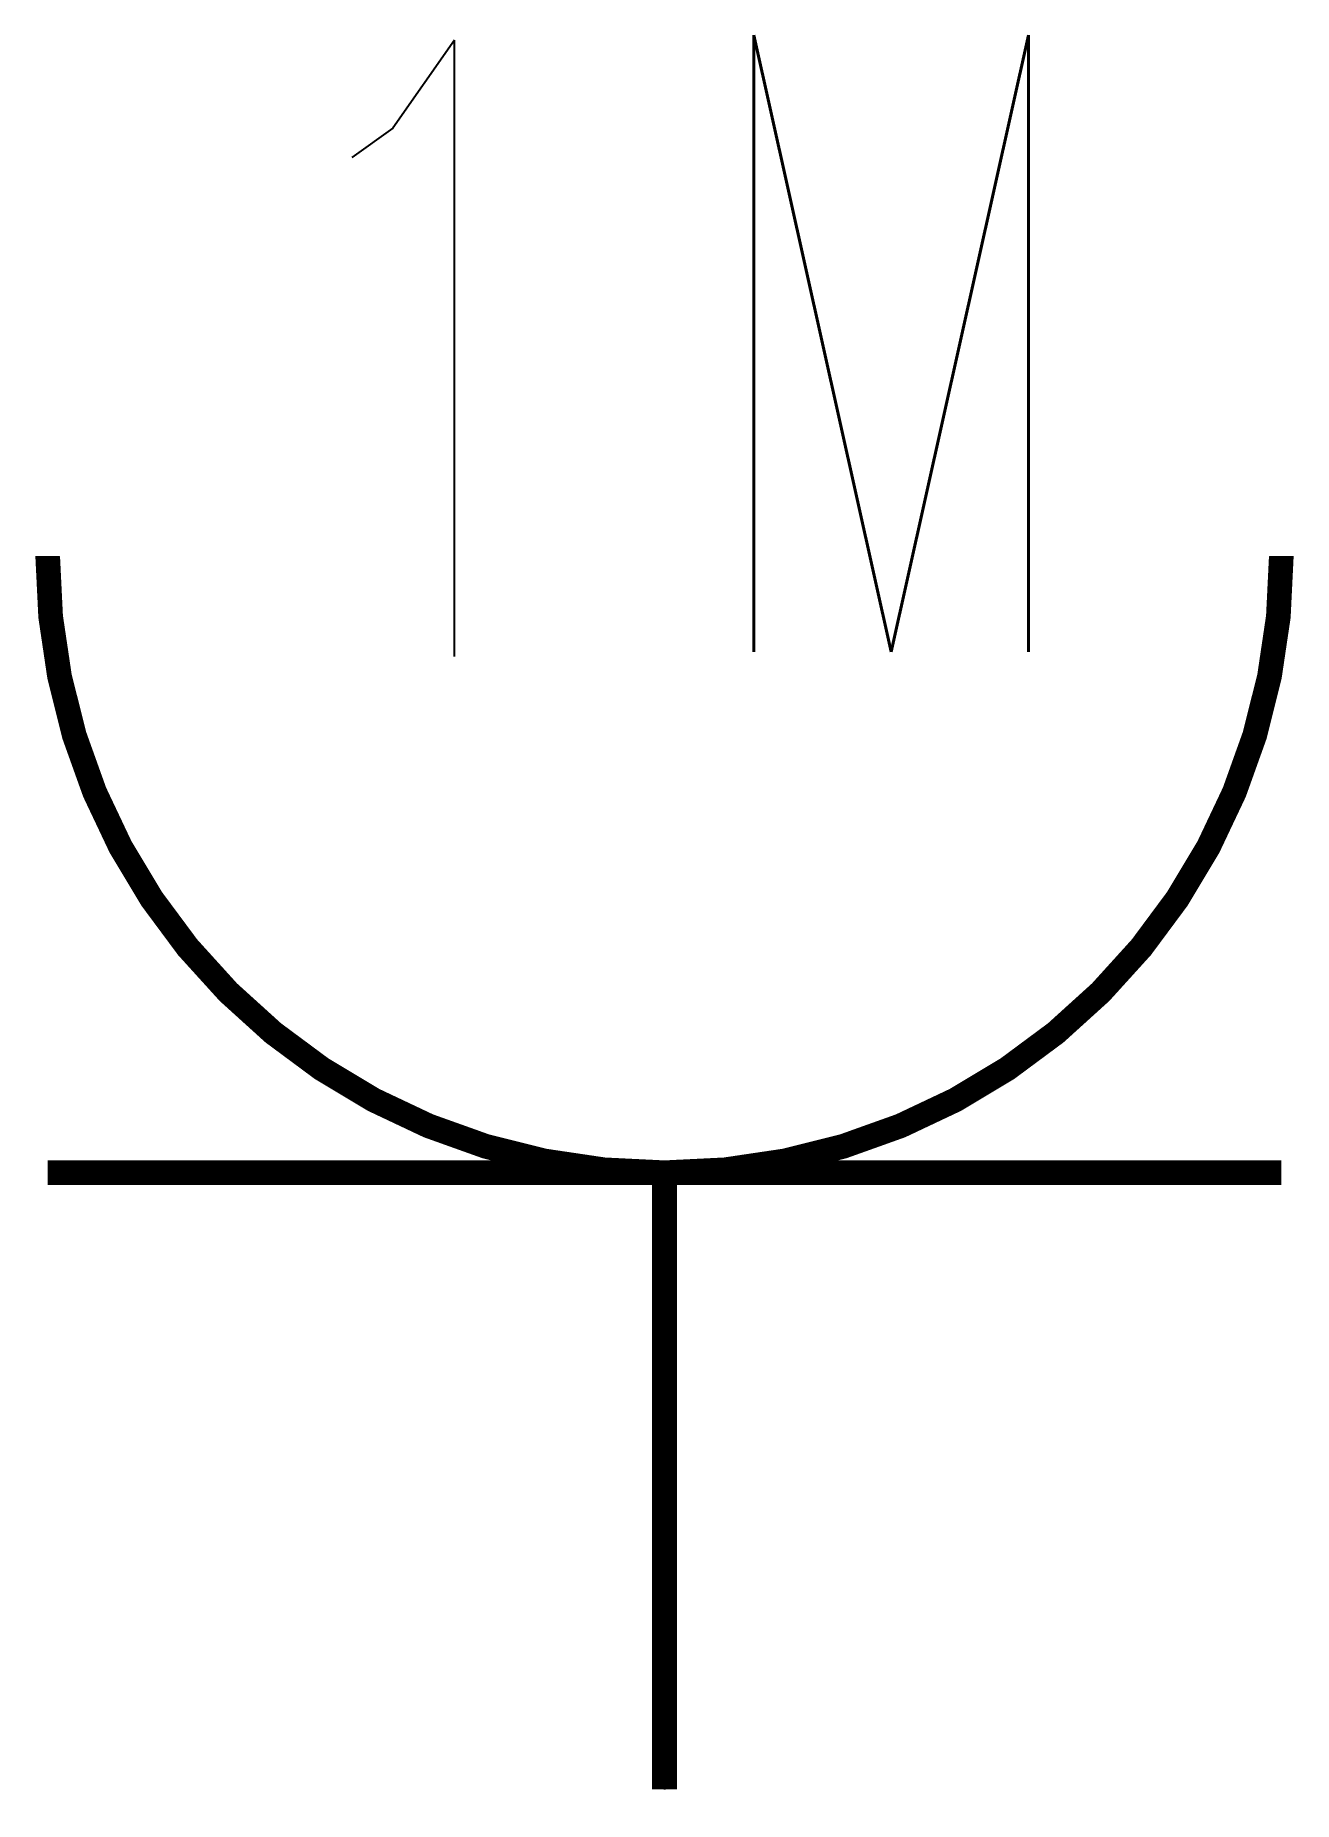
# Model space of a CAD drawing. Header units: millimetres. Extents: x 245 to 755, y -5 to 711.
import ezdxf

# ---------------------------------------------------------------- set-up
doc = ezdxf.new("R2010")
doc.units = ezdxf.units.MM
doc.layers.add('TJ(电气专业D)', color=142, linetype='Continuous')
doc.styles.add('IDQSTYLE', font='simplex.shx', dxfattribs={"width": 0.65, "bigfont": 'hztxt.shx'})

# ---------------------------------------------------------------- blocks, each defined once
blk = doc.blocks.new('HC003076006336')
at = {"layer": 'TJ(电气专业D)'}
for p, q in [((-0.8506, 7.0924), (-1.1005, 6.7353)), ((-0.8506, 4.5926), (-0.8506, 7.0924)), ((-1.1005, 6.7353), (-1.267, 6.6162)), ((2.5, 2.5), (-2.5, 2.5)), ((0, 2.5), (0, 0))]:
    blk.add_line(p, q, dxfattribs=at)
at = {"layer": 'TJ(电气专业D)', "const_width": 0.1}
blk.add_lwpolyline([(-2.5, 5, 0.198912), (-1.7678, 3.2322, 0.198912), (0, 2.5, 0.198912), (1.7678, 3.2322, 0.198912), (2.5, 5)], format="xyb", dxfattribs=at)
for points in [[(2.5, 2.5), (-2.5, 2.5)], [(0, 2.5), (0, 0)]]:
    blk.add_lwpolyline(points, dxfattribs=at)
at = {"layer": 'TJ(电气专业D)'}
for start, end in [(180, 225), (315, 0), (225, 270), (270, 315)]:
    blk.add_arc((0, 5), 2.5, start, end, dxfattribs=at)
at = {"layer": 'TJ(电气专业D)', "insert": (0.0829, 7.1118), "char_height": 2.5, "attachment_point": 1, "style": 'IDQSTYLE'}
blk.add_mtext_dynamic_manual_height_columns('M', width=2.5, gutter_width=12.5, heights=[0], dxfattribs=at)
at = {"layer": 'TJ(电气专业D)', "width": 0.7}
blk.add_attdef('PSFHATT', (3.9655, 0.1269), '', height=2.5, dxfattribs=at)

msp = doc.modelspace()

# ---------------------------------------------------------------- block references
at = {"layer": 'TJ(电气专业D)', "xscale": 100, "yscale": 100, "zscale": 100}
msp.add_blockref('HC003076006336', (500, 0), dxfattribs=at)

doc.saveas('drawing.dxf')
